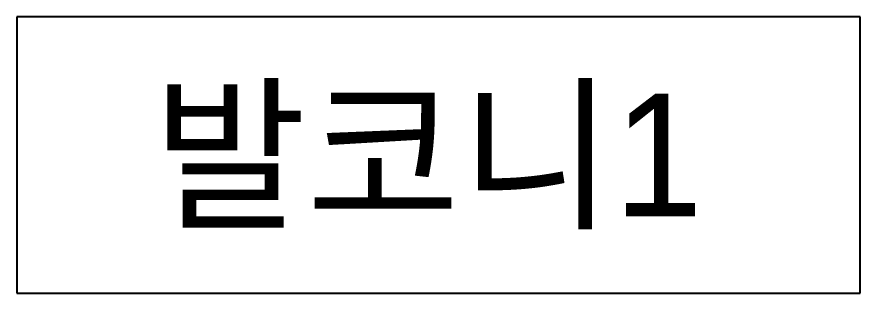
# Model space of a CAD drawing. Header units: millimetres. Extents: x 836 to 24182, y 1037 to 15910.
# Drawn here: x 21860 to 23410, y 12259 to 12766 of the extents above; entities that cross this region are included whole.
import ezdxf
from ezdxf.enums import TextEntityAlignment as Align

# ---------------------------------------------------------------- set-up
doc = ezdxf.new("R2010")
doc.units = ezdxf.units.MM
doc.layers.add('A_TXT', color=250, linetype='Continuous')
doc.layers.add('LEGN', color=7, linetype='Continuous')
doc.styles.add('돋음', font='')
doc.styles.get('돋음').set_extended_font_data('Dotum')

msp = doc.modelspace()

# ---------------------------------------------------------------- linework, layer by layer
at = {"layer": 'LEGN'}
for p, q in [((23409.6, 12766.4), (21860.2, 12766.4)), ((21860.2, 12766.4), (21860.2, 12259)), ((23409.6, 12259), (23409.6, 12766.4)), ((21860.2, 12259), (23409.6, 12259))]:
    msp.add_line(p, q, dxfattribs=at)

# ---------------------------------------------------------------- texts
at = {"layer": 'A_TXT', "linetype": 'Continuous', "style": '돋음'}
msp.add_text('발코니1', height=225, dxfattribs=at).set_placement((22109.9, 12512.7), align=Align.MIDDLE_LEFT)

doc.saveas('drawing.dxf')
